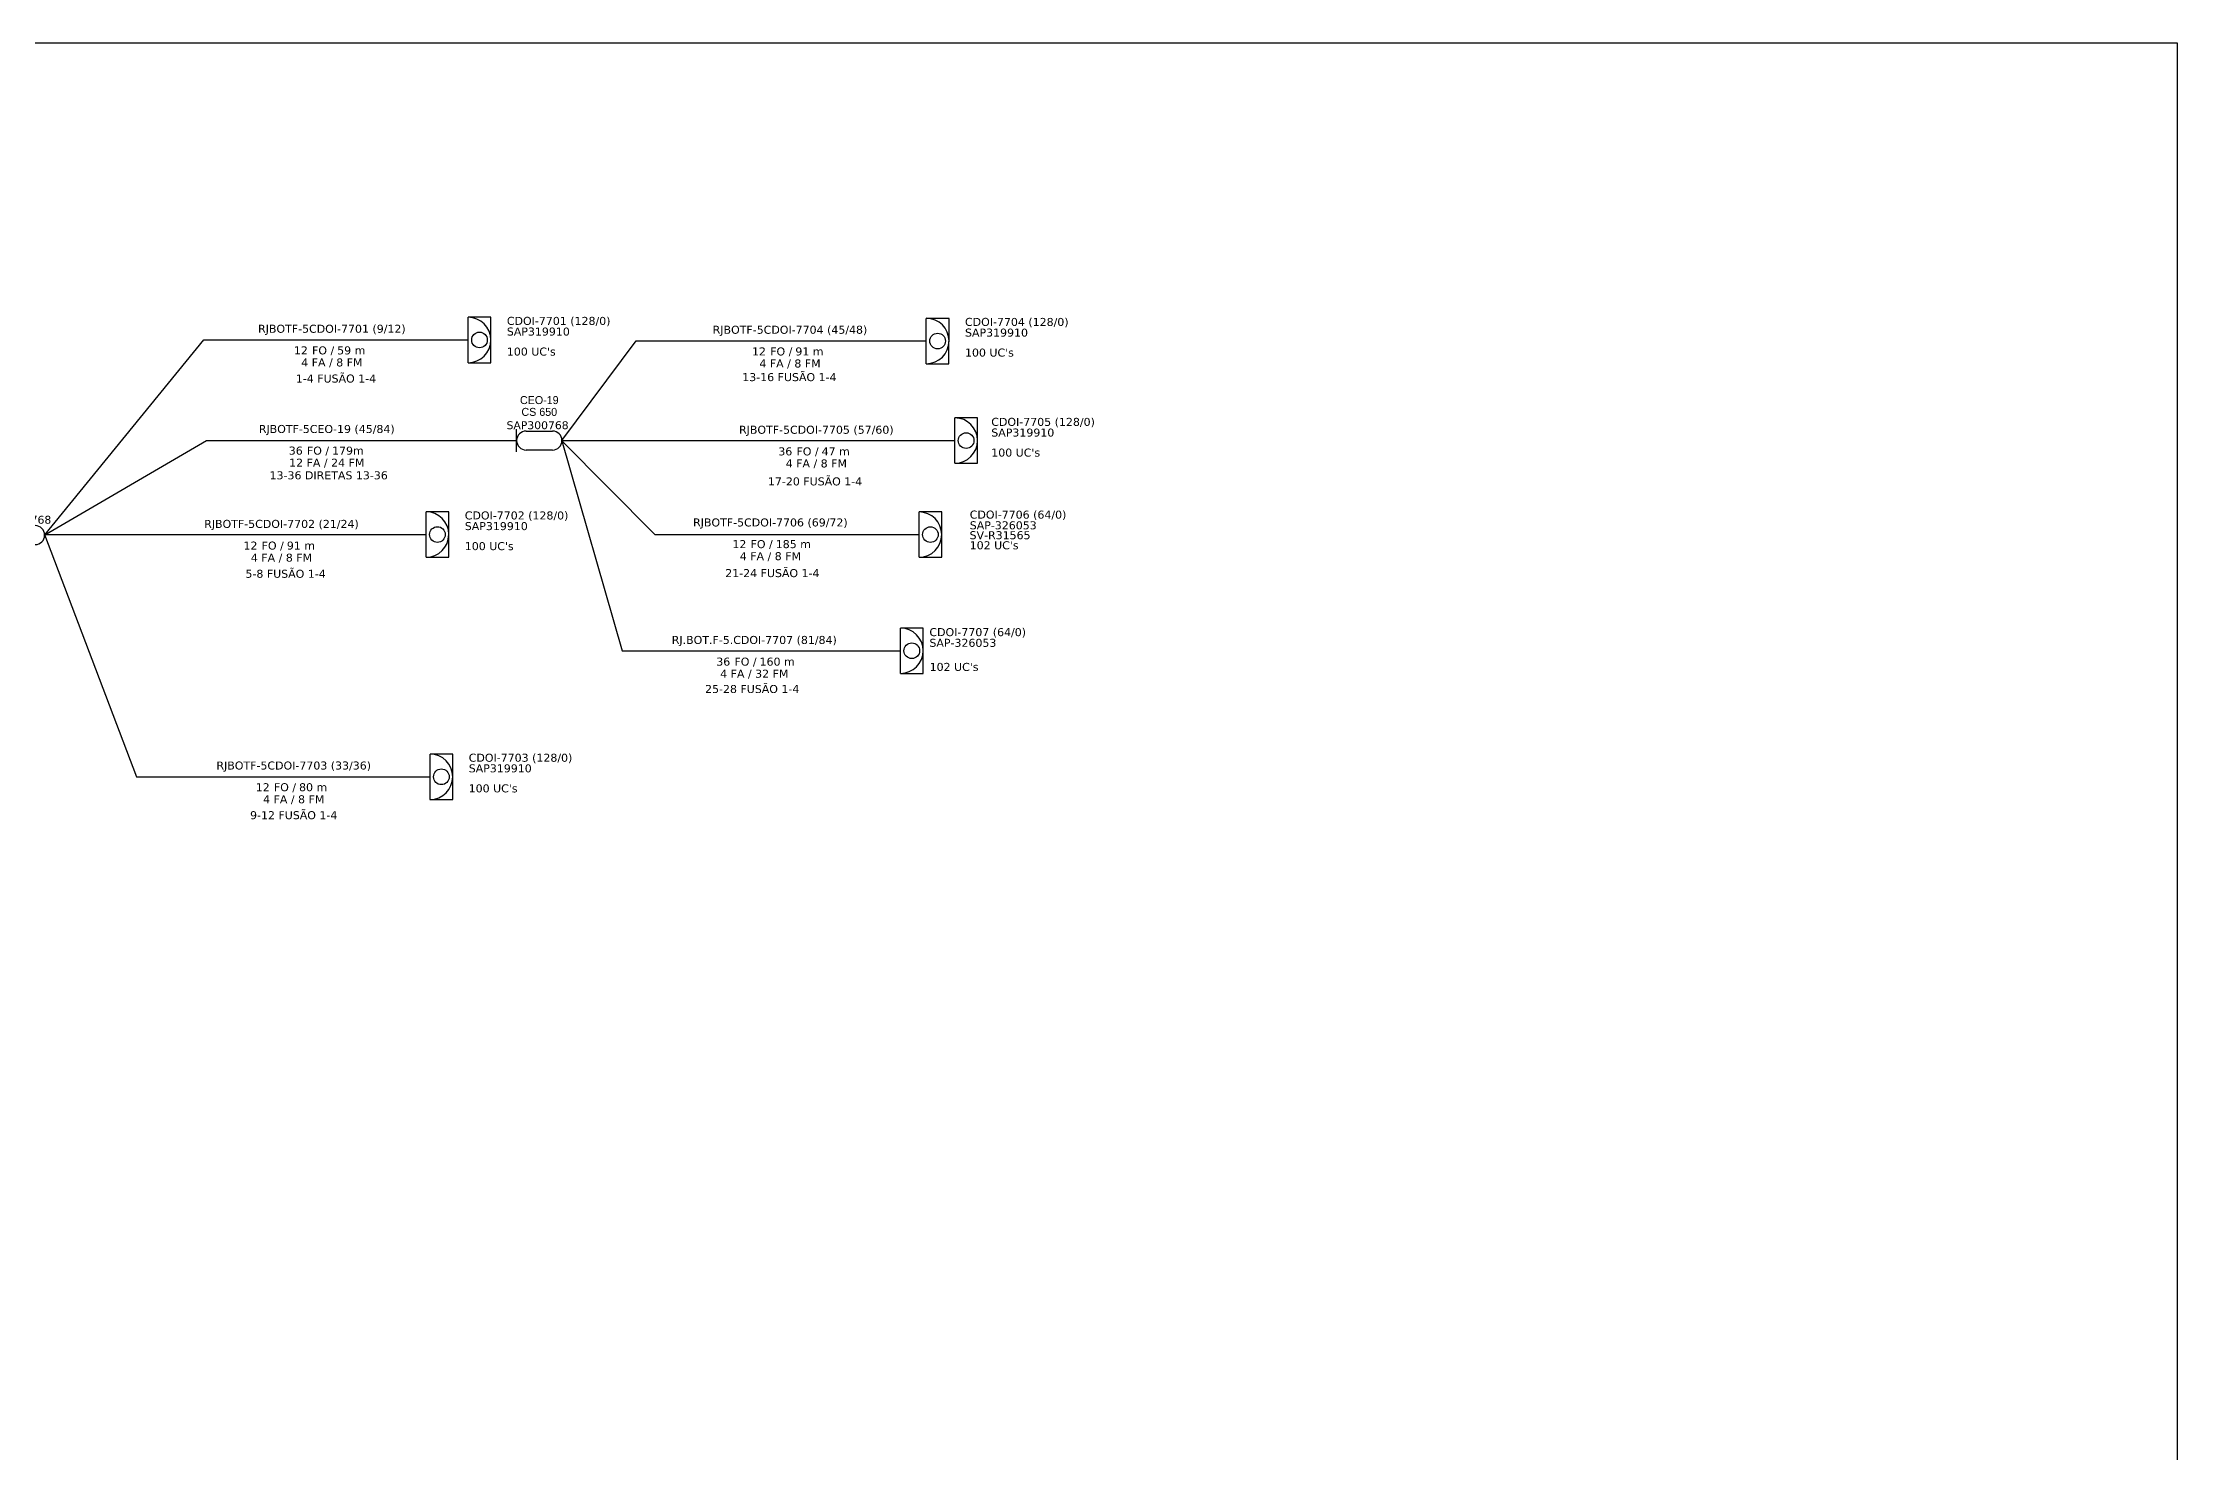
# Model space of a CAD drawing. Extents: x -4 to 1782, y 1 to 598.
# Drawn here: x 387.4 to 837.2, y 298.3 to 595.3 of the extents above; entities that cross this region are included whole.
import ezdxf
from ezdxf.enums import TextEntityAlignment as Align

# ---------------------------------------------------------------- set-up
doc = ezdxf.new("R2010")
doc.units = 0
for name, color, linetype in [('CD a instalar', 1, 'Continuous'), ('CDO_INTERIOR', 1, 'Continuous'), ('CEO', 1, 'Continuous')]:
    doc.layers.add(name, color=color, linetype=linetype)
doc.layers.add('Texto_Cabos', color=1, linetype='Continuous', lineweight=20)
doc.styles.add('siredit', font='verdana.ttf')
doc.styles.add('Style-font000', font='font000.shx')

msp = doc.modelspace()

# ---------------------------------------------------------------- linework, layer by layer
at = {"color": 7}
msp.add_lwpolyline([(-3.83, 595.26), (837.17, 595.26), (837.17, 1.26), (-3.83, 1.26)], close=True, dxfattribs=at)
at = {"layer": 'CD a instalar', "color": 7, "linetype": 'Continuous'}
for p, q in [((387.8, 491.6), (421.31, 532.62)), ((421.31, 532.62), (477.03, 532.62)), ((496.8, 511.43), (512.46, 532.41)), ((512.46, 532.41), (573.57, 532.41)), ((387.8, 491.6), (421.9, 511.43)), ((421.9, 511.43), (487.25, 511.43)), ((496.8, 511.43), (579.58, 511.43)), ((387.78, 491.63), (468.17, 491.63)), ((387.78, 491.63), (407.15, 440.57)), ((407.15, 440.57), (468.99, 440.59))]:
    msp.add_line(p, q, dxfattribs=at)
at = {"layer": 'CD a instalar', "color": 1, "linetype": 'Continuous'}
for p, q in [((496.8, 511.4), (516.37, 491.62)), ((516.37, 491.62), (572.04, 491.62))]:
    msp.add_line(p, q, dxfattribs=at)
at = {"layer": 'CD a instalar', "color": 0, "linetype": 'Continuous'}
for p, q in [((496.8, 511.4), (509.49, 467.15)), ((509.49, 467.15), (568.12, 467.15))]:
    msp.add_line(p, q, dxfattribs=at)
at = {"layer": 'CDO_INTERIOR', "color": 7}
for p, q in [((481.81, 537.4), (477.04, 537.4)), ((481.81, 527.84), (481.81, 537.4)), ((578.35, 537.18), (573.57, 537.18)), ((578.34, 527.63), (578.35, 537.18)), ((477.03, 527.84), (481.81, 527.84)), ((573.56, 527.63), (578.34, 527.63)), ((584.36, 516.2), (579.58, 516.2)), ((584.35, 506.65), (584.36, 516.2)), ((579.57, 506.65), (584.35, 506.65)), ((472.95, 496.4), (468.17, 496.41)), ((472.94, 486.85), (472.95, 496.4)), ((468.16, 486.85), (472.94, 486.85)), ((473.78, 445.36), (469, 445.36)), ((473.77, 435.81), (473.78, 445.36)), ((468.99, 435.81), (473.77, 435.81))]:
    msp.add_line(p, q, dxfattribs=at)
at = {"layer": 'CDO_INTERIOR', "color": 1}
for p, q in [((576.82, 496.39), (572.05, 496.4)), ((576.82, 486.84), (576.82, 496.39)), ((572.04, 486.84), (576.82, 486.84))]:
    msp.add_line(p, q, dxfattribs=at)
at = {"layer": 'CDO_INTERIOR', "color": 0}
for p, q in [((572.91, 471.92), (568.13, 471.92)), ((572.9, 462.36), (572.91, 471.92)), ((568.12, 462.37), (572.9, 462.36))]:
    msp.add_line(p, q, dxfattribs=at)
at = {"layer": 'CDO_INTERIOR', "color": 7}
for points in [[(477.03, 527.84), (477.04, 537.4)], [(573.56, 527.63), (573.57, 537.18)], [(579.57, 506.65), (579.58, 516.2)], [(468.16, 486.85), (468.17, 496.41)], [(468.99, 435.81), (469, 445.36)]]:
    msp.add_lwpolyline(points, dxfattribs=at)
at = {"layer": 'CDO_INTERIOR', "color": 1}
msp.add_lwpolyline([(572.04, 486.84), (572.05, 496.4)], dxfattribs=at)
at = {"layer": 'CDO_INTERIOR', "color": 0}
msp.add_lwpolyline([(568.12, 462.37), (568.13, 471.92)], dxfattribs=at)
at = {"layer": 'CDO_INTERIOR', "color": 7}
for centre in [(479.42, 532.62), (575.96, 532.4), (581.96, 511.42), (470.55, 491.63), (471.38, 440.58)]:
    msp.add_circle(centre, 1.65, dxfattribs=at)
at = {"layer": 'CDO_INTERIOR', "color": 1}
msp.add_circle((574.43, 491.62), 1.65, dxfattribs=at)
at = {"layer": 'CDO_INTERIOR', "color": 0}
msp.add_circle((570.51, 467.14), 1.65, dxfattribs=at)
at = {"layer": 'CDO_INTERIOR', "color": 7}
for centre in [(477.03, 532.62), (573.57, 532.41), (579.58, 511.43), (468.17, 491.63), (468.99, 440.59)]:
    msp.add_arc(centre, 4.78, 269.9724, 89.9724, dxfattribs=at)
at = {"layer": 'CDO_INTERIOR', "color": 1}
msp.add_arc((572.04, 491.62), 4.78, 269.9724, 89.9724, dxfattribs=at)
at = {"layer": 'CDO_INTERIOR', "color": 0}
msp.add_arc((568.12, 467.15), 4.78, 269.9724, 89.9724, dxfattribs=at)
at = {"layer": 'CEO', "color": 5}
for p, q in [((489.24, 513.41), (494.81, 513.41)), ((494.81, 509.44), (489.24, 509.44))]:
    msp.add_line(p, q, dxfattribs=at)
msp.add_lwpolyline([(487.25, 509.03), (487.25, 513.82)], dxfattribs=at)
for centre, start, end in [((489.24, 511.43), 90, 270), ((494.81, 511.43), 270, 90)]:
    msp.add_arc(centre, 1.99, start, end, dxfattribs=at)
at = {"layer": 'CEO', "color": 7}
msp.add_arc((385.8, 491.51), 1.99, 270, 90, dxfattribs=at)

# ---------------------------------------------------------------- texts
at = {"layer": 'CDO_INTERIOR', "color": 7, "linetype": 'Continuous', "style": 'siredit'}
for s, height, p in [('CDOI-7701 (128/0)', 1.6864, (485.19, 536.65)), ('SAP319910', 1.686, (485.18, 534.4)), ('CDOI-7704 (128/0)', 1.6864, (581.72, 536.43)), ("100 UC's", 1.686, (485.18, 530.18)), ('SAP319910', 1.686, (581.72, 534.18)), ("100 UC's", 1.686, (581.72, 529.97)), ('CDOI-7705 (128/0)', 1.6864, (587.26, 515.37)), ('SAP319910', 1.686, (587.26, 513.12)), ("100 UC's", 1.686, (587.26, 508.9)), ('CDOI-7702 (128/0)', 1.6864, (476.32, 495.66)), ('SAP319910', 1.686, (476.32, 493.41)), ("100 UC's", 1.686, (476.32, 489.19)), ('CDOI-7703 (128/0)', 1.6864, (477.15, 444.61)), ('SAP319910', 1.686, (477.15, 442.37)), ("100 UC's", 1.686, (477.14, 438.15))]:
    msp.add_text(s, height=height, rotation=359.9724, dxfattribs=at).set_placement(p, align=Align.MIDDLE_LEFT)
at = {"layer": 'CDO_INTERIOR', "linetype": 'Continuous', "style": 'siredit'}
for s, height, p in [('CDOI-7706 (64/0)', 1.6864, (582.72, 495.83)), ('SAP-326053', 1.686, (582.72, 493.58)), ("102 UC's", 1.686, (582.71, 489.37))]:
    msp.add_text(s, height=height, rotation=359.9724, dxfattribs=at).set_placement(p, align=Align.MIDDLE_LEFT)
msp.add_text('SV-R31565', height=1.686, rotation=359.9724, dxfattribs=at).set_placement((582.69, 490.65))
at = {"layer": 'CDO_INTERIOR', "color": 0, "linetype": 'Continuous', "style": 'siredit'}
for s, height, p in [('CDOI-7707 (64/0)', 1.6864, (574.22, 471.07)), ('SAP-326053', 1.686, (574.22, 468.82)), ("102 UC's", 1.686, (574.27, 463.74))]:
    msp.add_text(s, height=height, rotation=359.9724, dxfattribs=at).set_placement(p, align=Align.MIDDLE_LEFT)
at = {"layer": 'CEO', "color": 5, "linetype": 'Continuous'}
for s, height, style, p in [('CEO-19', 1.685, 'Style-font000', (492.02, 519.96)), ('CS 650', 1.685, 'Style-font000', (492.02, 517.47)), ('SAP300768 ', 1.662, 'siredit', (492.02, 514.66))]:
    msp.add_text(s, height=height, dxfattribs=dict(at, style=style)).set_placement(p, align=Align.MIDDLE_CENTER)
at = {"layer": 'CEO', "color": 7, "linetype": 'Continuous', "style": 'siredit'}
msp.add_text('SAP300768 ', height=1.662, dxfattribs=at).set_placement((383.01, 494.74), align=Align.MIDDLE_CENTER)
at = {"layer": 'Texto_Cabos', "color": 7, "linetype": 'Continuous', "style": 'siredit'}
for s, p in [('RJBOTF-5CDOI-7701 (9/12)', (448.31, 534.99)), ('RJBOTF-5CDOI-7704 (45/48)', (544.84, 534.78)), ('4 FA / 8 FM', (448.31, 527.89)), ('4 FA / 8 FM', (544.84, 527.67)), ('RJBOTF-5CEO-19 (45/84)', (447.23, 513.87)), ('RJBOTF-5CDOI-7705 (57/60)', (550.39, 513.71)), ('12 FA / 24 FM', (447.23, 506.77)), ('4 FA / 8 FM', (550.39, 506.61)), ('RJBOTF-5CDOI-7702 (21/24)', (437.69, 493.87)), ('4 FA / 8 FM', (437.69, 486.76)), ('RJBOTF-5CDOI-7703 (33/36)', (440.27, 442.96)), ('4 FA / 8 FM', (440.27, 435.85))]:
    msp.add_text(s, height=1.6864, dxfattribs=at).set_placement(p, align=Align.MIDDLE_CENTER)
for s, p in [('12', (443.25, 530.43)), ('12', (539.78, 530.21)), ('36', (442.17, 509.31)), ('36', (545.33, 509.15)), ('12', (432.63, 489.3)), ('12', (435.21, 438.39))]:
    msp.add_text(s, height=1.686, dxfattribs=at).set_placement(p, align=Align.MIDDLE_RIGHT)
at = {"layer": 'Texto_Cabos', "color": 7, "style": 'siredit'}
for p in [(448.8, 530.43), (545.34, 530.21), (447.72, 509.31), (550.88, 509.15), (438.18, 489.3), (440.76, 438.39)]:
    msp.add_text('FO /', height=1.686, dxfattribs=at).set_placement(p, align=Align.MIDDLE_RIGHT)
at = {"layer": 'Texto_Cabos', "color": 7, "linetype": 'Continuous', "style": 'siredit'}
for s, p in [('59 m', (449.43, 530.43)), ('91 m', (545.97, 530.21)), ('179m', (448.35, 509.31)), ('47 m', (551.51, 509.15)), ('91 m', (438.82, 489.3)), ('80 m', (441.4, 438.39))]:
    msp.add_text(s, height=1.686, dxfattribs=at).set_placement(p, align=Align.MIDDLE_LEFT)
at = {"layer": 'Texto_Cabos', "color": 1, "linetype": 'Continuous', "style": 'siredit'}
for s, p in [('RJBOTF-5CDOI-7706 (69/72)', (540.71, 494.18)), ('4 FA / 8 FM', (540.71, 487.07))]:
    msp.add_text(s, height=1.6864, dxfattribs=at).set_placement(p, align=Align.MIDDLE_CENTER)
msp.add_text('12', height=1.686, dxfattribs=at).set_placement((535.65, 489.61), align=Align.MIDDLE_RIGHT)
at = {"layer": 'Texto_Cabos', "color": 1, "style": 'siredit'}
msp.add_text('FO /', height=1.686, dxfattribs=at).set_placement((541.2, 489.61), align=Align.MIDDLE_RIGHT)
at = {"layer": 'Texto_Cabos', "color": 1, "linetype": 'Continuous', "style": 'siredit'}
msp.add_text('185 m', height=1.686, dxfattribs=at).set_placement((541.84, 489.61), align=Align.MIDDLE_LEFT)
at = {"layer": 'Texto_Cabos', "color": 0, "linetype": 'Continuous', "style": 'siredit'}
for s, p in [('RJ.BOT.F-5.CDOI-7707 (81/84)', (537.32, 469.42)), ('4 FA / 32 FM', (537.32, 462.31))]:
    msp.add_text(s, height=1.6864, dxfattribs=at).set_placement(p, align=Align.MIDDLE_CENTER)
msp.add_text('36', height=1.686, dxfattribs=at).set_placement((532.26, 464.85), align=Align.MIDDLE_RIGHT)
at = {"layer": 'Texto_Cabos', "color": 0, "style": 'siredit'}
msp.add_text('FO /', height=1.686, dxfattribs=at).set_placement((537.81, 464.85), align=Align.MIDDLE_RIGHT)
at = {"layer": 'Texto_Cabos', "color": 0, "linetype": 'Continuous', "style": 'siredit'}
msp.add_text('160 m', height=1.686, dxfattribs=at).set_placement((538.44, 464.85), align=Align.MIDDLE_LEFT)
at = {"layer": 'Texto_Cabos', "color": 7, "char_height": 1.6864, "attachment_point": 5, "style": 'siredit'}
for s, insert in [('1-4 FUSÃO 1-4', (449.18, 524.48)), ('13-16 FUSÃO 1-4', (544.72, 524.78)), ('13-36 DIRETAS 13-36', (447.64, 504.09)), ('17-20 FUSÃO 1-4', (550.13, 502.81)), ('5-8 FUSÃO 1-4', (438.56, 483.35)), ('9-12 FUSÃO 1-4', (440.27, 432.48))]:
    msp.add_mtext(s, dxfattribs=dict(at, insert=insert))
at = {"layer": 'Texto_Cabos', "color": 1, "insert": (541.13, 483.49), "char_height": 1.6864, "attachment_point": 5, "style": 'siredit'}
msp.add_mtext('21-24 FUSÃO 1-4', dxfattribs=at)
at = {"layer": 'Texto_Cabos', "color": 0, "insert": (536.88, 459.07), "char_height": 1.6864, "attachment_point": 5, "style": 'siredit'}
msp.add_mtext('25-28 FUSÃO 1-4', dxfattribs=at)

doc.saveas('drawing.dxf')
